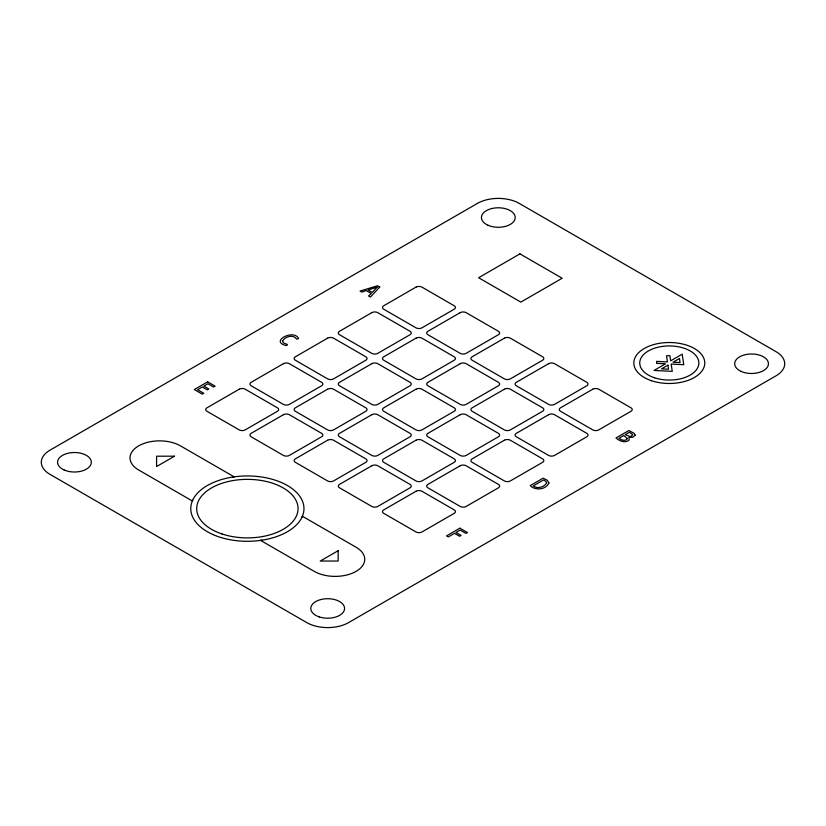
<?xml version="1.0" encoding="UTF-8"?>
<svg xmlns="http://www.w3.org/2000/svg" width="826" height="826" viewBox="0 0 826 826"><rect width="100%" height="100%" fill="white"/><g stroke="black" fill="none" stroke-linecap="round" stroke-linejoin="round"><path stroke-width="1.24" d="M192.706 500.164L192.417 501.031L138.665 469.994A29.56 17.067 0 0 1 138.665 445.864A29.56 17.067 0 0 1 180.471 445.864L234.223 476.891L232.726 477.067M302.037 517.076L302.337 516.219L356.089 547.256A29.56 17.067 0 0 1 356.089 571.385A29.56 17.067 0 0 1 314.272 571.385L260.52 540.359L262.018 540.183M282.575 340.993L283.339 342.862L287.531 344.525L286.539 345.65C268.749 341.685 293.953 328.438 298.589 338.567L296.606 339.114C293.488 334.014 285.053 336.523 282.575 340.993M632.571 434.528L631.766 435.983L629.804 436.469L625.241 434.672L629.443 432.246L632.571 434.528M656.825 361.385L656.525 363.337L665.539 363.791L654.027 370.44L672.261 371.359L671.156 364.07L683.773 364.71L682.183 354.178L670.66 360.828L669.876 355.624L666.51 355.8L667.439 361.922L656.825 361.385M548.929 482.931C546.058 489.756 535.279 490.892 530.22 485.636L543.147 478.171L547.318 480.309L548.929 482.931M627.388 438.565C625.819 441.765 621.131 440.072 619.015 438.276L623.775 435.519L627.388 438.565M635.173 435.157L632.623 437.357L628.865 437.439L629.226 440C625.251 443.614 619.459 441.032 616 437.976L628.927 430.511L634.162 433.361L635.173 435.157M546.564 483.003C544.076 487.237 537.313 489.229 533.255 485.915L543.642 479.927L546.213 481.703L546.564 483.003M379.733 287.025L370.44 297.061L368.561 295.976L371.256 293.498L366.135 290.545L361.86 292.105L360.053 291.062L377.534 285.755L379.733 287.025M377.017 287.241L372.32 292.425L368.004 289.936L377.017 287.241M477.418 203.403L49.963 450.191A29.56 17.067 0 0 0 49.963 474.33L306.776 622.597A29.56 17.067 0 0 0 348.582 622.597L776.037 375.809A29.56 17.067 0 0 0 776.037 351.67L519.224 203.403A29.56 17.067 0 0 0 477.418 203.403M207.656 381.849L194.316 389.552L202.267 394.147L203.774 393.269L197.59 389.696L202.318 386.971L207.316 389.862L208.823 388.994L203.826 386.103L207.915 383.739L213.624 387.033L215.132 386.165L207.656 381.849M239.199 389.211L206.954 407.827A4.223 2.437 0 0 0 206.954 411.276L239.199 429.892A4.223 2.437 0 0 0 245.177 429.892L277.422 411.276A4.223 2.437 0 0 0 277.422 407.827L245.177 389.211A4.223 2.437 0 0 0 239.199 389.211M283.401 363.688L251.145 382.314A4.223 2.437 0 0 0 251.145 385.763L283.401 404.379A4.223 2.437 0 0 0 289.368 404.379L321.624 385.763A4.223 2.437 0 0 0 321.624 382.314L289.368 363.688A4.223 2.437 0 0 0 283.401 363.688M327.592 338.175L295.347 356.791A4.223 2.437 0 0 0 295.347 360.239L327.592 378.866A4.223 2.437 0 0 0 333.57 378.866L365.815 360.239A4.223 2.437 0 0 0 365.815 356.791L333.57 338.175A4.223 2.437 0 0 0 327.592 338.175M371.793 312.662L339.538 331.278A4.223 2.437 0 0 0 339.538 334.726L371.793 353.342A4.223 2.437 0 0 0 377.761 353.342L410.016 334.726A4.223 2.437 0 0 0 410.016 331.278L377.761 312.662A4.223 2.437 0 0 0 371.793 312.662M415.984 287.138L383.739 305.765A4.223 2.437 0 0 0 383.739 309.213L415.984 327.829A4.223 2.437 0 0 0 421.962 327.829L454.207 309.213A4.223 2.437 0 0 0 454.207 305.765L421.962 287.138A4.223 2.437 0 0 0 415.984 287.138M519.936 253.871L478.615 277.732L520.834 302.11L562.165 278.248L519.936 253.871M174.493 456.2L156.579 466.545L156.579 456.2L174.493 456.2M283.401 414.724L251.145 433.34A4.223 2.437 0 0 0 251.145 436.789L283.401 455.415A4.223 2.437 0 0 0 289.368 455.415L321.624 436.789A4.223 2.437 0 0 0 321.624 433.34L289.368 414.724A4.223 2.437 0 0 0 283.401 414.724M327.592 389.211L295.347 407.827A4.223 2.437 0 0 0 295.347 411.276L327.592 429.892A4.223 2.437 0 0 0 333.57 429.892L365.815 411.276A4.223 2.437 0 0 0 365.815 407.827L333.57 389.211A4.223 2.437 0 0 0 327.592 389.211M371.793 363.688L339.538 382.314A4.223 2.437 0 0 0 339.538 385.763L371.793 404.379A4.223 2.437 0 0 0 377.761 404.379L410.016 385.763A4.223 2.437 0 0 0 410.016 382.314L377.761 363.688A4.223 2.437 0 0 0 371.793 363.688M415.984 338.175L383.739 356.791A4.223 2.437 0 0 0 383.739 360.239L415.984 378.866A4.223 2.437 0 0 0 421.962 378.866L454.207 360.239A4.223 2.437 0 0 0 454.207 356.791L421.962 338.175A4.223 2.437 0 0 0 415.984 338.175M460.185 312.662L427.93 331.278A4.223 2.437 0 0 0 427.93 334.726L460.185 353.342A4.223 2.437 0 0 0 466.153 353.342L498.408 334.726A4.223 2.437 0 0 0 498.408 331.278L466.153 312.662A4.223 2.437 0 0 0 460.185 312.662M327.592 440.237L295.347 458.864A4.223 2.437 0 0 0 295.347 462.312L327.592 480.928A4.223 2.437 0 0 0 333.57 480.928L365.815 462.312A4.223 2.437 0 0 0 365.815 458.864L333.57 440.237A4.223 2.437 0 0 0 327.592 440.237M371.793 414.724L339.538 433.34A4.223 2.437 0 0 0 339.538 436.789L371.793 455.415A4.223 2.437 0 0 0 377.761 455.415L410.016 436.789A4.223 2.437 0 0 0 410.016 433.34L377.761 414.724A4.223 2.437 0 0 0 371.793 414.724M415.984 389.211L383.739 407.827A4.223 2.437 0 0 0 383.739 411.276L415.984 429.892A4.223 2.437 0 0 0 421.962 429.892L454.207 411.276A4.223 2.437 0 0 0 454.207 407.827L421.962 389.211A4.223 2.437 0 0 0 415.984 389.211M460.185 363.688L427.93 382.314A4.223 2.437 0 0 0 427.93 385.763L460.185 404.379A4.223 2.437 0 0 0 466.153 404.379L498.408 385.763A4.223 2.437 0 0 0 498.408 382.314L466.153 363.688A4.223 2.437 0 0 0 460.185 363.688M504.376 338.175L472.131 356.791A4.223 2.437 0 0 0 472.131 360.239L504.376 378.866A4.223 2.437 0 0 0 510.354 378.866L542.599 360.239A4.223 2.437 0 0 0 542.599 356.791L510.354 338.175A4.223 2.437 0 0 0 504.376 338.175M371.793 465.761L339.538 484.377A4.223 2.437 0 0 0 339.538 487.825L371.793 506.441A4.223 2.437 0 0 0 377.761 506.441L410.016 487.825A4.223 2.437 0 0 0 410.016 484.377L377.761 465.761A4.223 2.437 0 0 0 371.793 465.761M415.984 440.237L383.739 458.864A4.223 2.437 0 0 0 383.739 462.312L415.984 480.928A4.223 2.437 0 0 0 421.962 480.928L454.207 462.312A4.223 2.437 0 0 0 454.207 458.864L421.962 440.237A4.223 2.437 0 0 0 415.984 440.237M460.185 414.724L427.93 433.34A4.223 2.437 0 0 0 427.93 436.789L460.185 455.415A4.223 2.437 0 0 0 466.153 455.415L498.408 436.789A4.223 2.437 0 0 0 498.408 433.34L466.153 414.724A4.223 2.437 0 0 0 460.185 414.724M504.376 389.211L472.131 407.827A4.223 2.437 0 0 0 472.131 411.276L504.376 429.892A4.223 2.437 0 0 0 510.354 429.892L542.599 411.276A4.223 2.437 0 0 0 542.599 407.827L510.354 389.211A4.223 2.437 0 0 0 504.376 389.211M548.578 363.688L516.322 382.314A4.223 2.437 0 0 0 516.322 385.763L548.578 404.379A4.223 2.437 0 0 0 554.545 404.379L586.801 385.763A4.223 2.437 0 0 0 586.801 382.314L554.545 363.688A4.223 2.437 0 0 0 548.578 363.688M415.984 491.274L383.739 509.89A4.223 2.437 0 0 0 383.739 513.338L415.984 531.965A4.223 2.437 0 0 0 421.962 531.965L454.207 513.338A4.223 2.437 0 0 0 454.207 509.89L421.962 491.274A4.223 2.437 0 0 0 415.984 491.274M460.185 465.761L427.93 484.377A4.223 2.437 0 0 0 427.93 487.825L460.185 506.441A4.223 2.437 0 0 0 466.153 506.441L498.408 487.825A4.223 2.437 0 0 0 498.408 484.377L466.153 465.761A4.223 2.437 0 0 0 460.185 465.761M504.376 440.237L472.131 458.864A4.223 2.437 0 0 0 472.131 462.312L504.376 480.928A4.223 2.437 0 0 0 510.354 480.928L542.599 462.312A4.223 2.437 0 0 0 542.599 458.864L510.354 440.237A4.223 2.437 0 0 0 504.376 440.237M548.578 414.724L516.322 433.34A4.223 2.437 0 0 0 516.322 436.789L548.578 455.415A4.223 2.437 0 0 0 554.545 455.415L586.801 436.789A4.223 2.437 0 0 0 586.801 433.34L554.545 414.724A4.223 2.437 0 0 0 548.578 414.724M592.769 389.211L560.524 407.827A4.223 2.437 0 0 0 560.524 411.276L592.769 429.892A4.223 2.437 0 0 0 598.747 429.892L630.992 411.276A4.223 2.437 0 0 0 630.992 407.827L598.747 389.211A4.223 2.437 0 0 0 592.769 389.211M338.164 550.694L320.251 561.04L338.164 561.04L338.164 550.694M667.935 365.164L661.533 368.861L668.544 369.212L667.935 365.164M679.447 358.515L673.056 362.211L680.056 362.562L679.447 358.515M459.886 528.186L446.546 535.888L448.311 536.91L454.496 533.338L459.607 536.28L461.094 535.424L455.983 532.481L460.144 530.075L465.936 533.42L467.444 532.553L459.886 528.186M319.228 616.908A16.892 9.757 0 0 0 344.576 608.463A16.892 9.757 0 0 0 319.228 600.017A16.892 9.757 0 0 0 319.228 616.908M64.16 469.994A16.892 9.757 0 0 0 91.19 463.531A16.892 9.757 0 0 0 67.98 453.247A16.892 9.757 0 0 0 64.16 469.994M488.042 225.271A16.892 9.757 0 0 0 515.073 218.807A16.892 9.757 0 0 0 491.852 208.524A16.892 9.757 0 0 0 488.042 225.271M741.273 371.473A16.892 9.757 0 0 0 768.304 365.009A16.892 9.757 0 0 0 745.093 354.726A16.892 9.757 0 0 0 741.273 371.473M212.922 534.546A56.591 32.668 0 0 0 303.483 512.884A56.591 32.668 0 0 0 225.715 478.44A56.591 32.668 0 0 0 212.922 534.546M222.029 533.968A50.675 29.261 0 0 0 298.052 508.62A50.675 29.261 0 0 0 222.029 483.282A50.675 29.261 0 0 0 222.029 533.968M654.512 377.781A29.56 17.067 0 0 0 698.858 362.996A29.56 17.067 0 0 0 654.512 348.221A29.56 17.067 0 0 0 654.512 377.781M651.559 380.734A35.477 20.485 0 0 0 704.774 362.996A35.477 20.485 0 0 0 651.559 345.258A35.477 20.485 0 0 0 651.559 380.734"/></g></svg>
